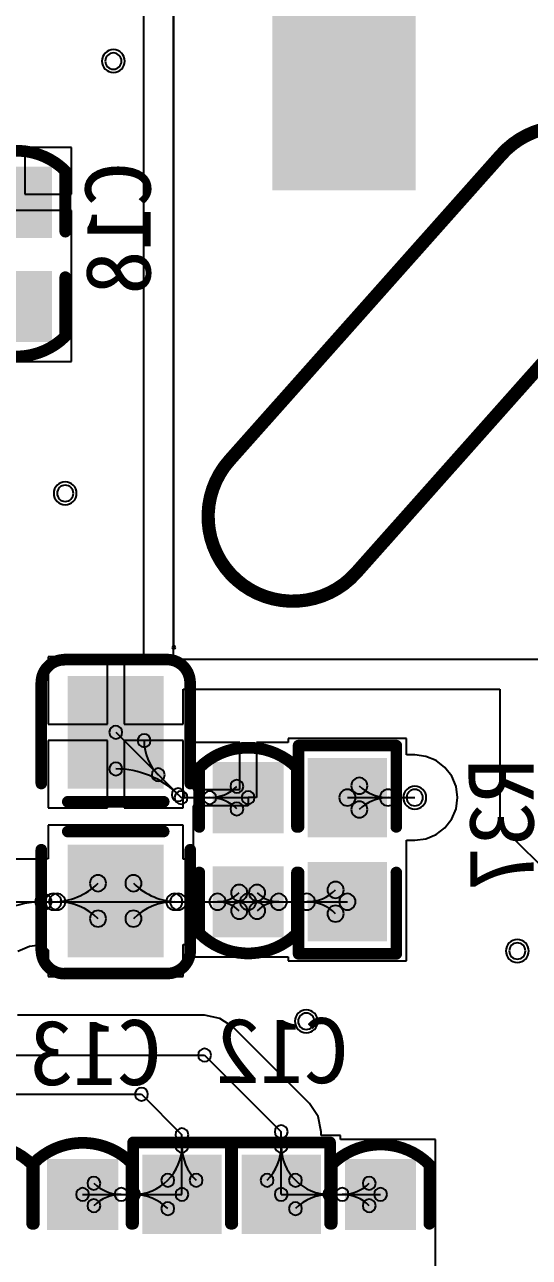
# Model space of a CAD drawing. Header units: inches. Extents: x 32166 to 66782, y 2386 to 7162.
# Drawn here: x 32722.9 to 32753.9, y 3262.8 to 3338.6 of the extents above; entities that cross this region are included whole.
import ezdxf

# ---------------------------------------------------------------- set-up
doc = ezdxf.new("R2010")
doc.units = ezdxf.units.IN
doc.header["$LTSCALE"] = 0.64311
doc.header["$MEASUREMENT"] = 0
for name, color, linetype in [('BOTTOMLAYER', 5, 'CONTINUOUS'), ('BOTTOMOVERLAY', 54, 'CONTINUOUS'), ('BOTTOMPASTE', 16, 'CONTINUOUS'), ('BOTTOMSOLDER', 6, 'CONTINUOUS'), ('KEEPOUTLAYER', 6, 'CONTINUOUS'), ('MULTILAYER', 9, 'CONTINUOUS')]:
    doc.layers.add(name, color=color, linetype=linetype)
doc.styles.get("Standard").update_dxf_attribs({"font": 'txt', "width": 0.8})

msp = doc.modelspace()

# ---------------------------------------------------------------- linework, layer by layer
at = {"layer": 'BOTTOMLAYER'}
for p, q in [((32730.217, 3344.054), (32730.217, 3299.739)), ((32725.793, 3331.032), (32722.923, 3331.032)), ((32722.923, 3331.032), (32722.923, 3328.162)), ((32725.793, 3328.162), (32725.793, 3331.032)), ((32722.923, 3328.162), (32725.793, 3328.162)), ((32725.793, 3327.146), (32719.037, 3327.146)), ((32725.793, 3324.276), (32725.793, 3327.146)), ((32725.793, 3317.876), (32725.793, 3324.276)), ((32719.037, 3317.876), (32725.793, 3317.876)), ((32728.003, 3299.739), (32724.371, 3299.739)), ((32724.371, 3299.739), (32724.371, 3295.599)), ((32728.003, 3295.599), (32728.003, 3299.739)), ((32730.217, 3299.739), (32729.019, 3299.739)), ((32729.019, 3299.739), (32729.019, 3295.599)), ((32732.651, 3295.599), (32732.651, 3297.748)), ((32732.651, 3297.748), (32752.087, 3297.748)), ((32752.087, 3297.748), (32752.087, 3289.414)), ((32724.371, 3295.599), (32728.003, 3295.599)), ((32729.019, 3295.599), (32732.651, 3295.599)), ((32728.511, 3295.091), (32732.525, 3291.078)), ((32728.003, 3294.583), (32724.371, 3294.583)), ((32724.371, 3294.583), (32724.371, 3290.443)), ((32728.003, 3290.443), (32728.003, 3294.583)), ((32732.651, 3294.583), (32729.019, 3294.583)), ((32729.019, 3294.583), (32729.019, 3290.443)), ((32732.651, 3290.443), (32732.651, 3294.583)), ((32736.131, 3294.456), (32733.261, 3294.456)), ((32733.261, 3294.456), (32733.261, 3291.586)), ((32736.131, 3291.586), (32736.131, 3294.456)), ((32739.103, 3294.456), (32737.147, 3294.456)), ((32737.147, 3294.456), (32737.147, 3291.077)), ((32746.367, 3294.71), (32739.103, 3294.71)), ((32739.103, 3294.71), (32739.103, 3294.456)), ((32746.367, 3293.7), (32746.367, 3294.71)), ((32746.871, 3293.7), (32746.367, 3293.7)), ((32747.55, 3293.611), (32746.871, 3293.7)), ((32748.182, 3293.349), (32747.55, 3293.611)), ((32748.725, 3292.932), (32748.182, 3293.349)), ((32749.142, 3292.389), (32748.725, 3292.932)), ((32749.404, 3291.756), (32749.142, 3292.389)), ((32732.525, 3291.078), (32736.639, 3291.078)), ((32733.261, 3291.586), (32736.131, 3291.586)), ((32737.147, 3291.077), (32736.64, 3291.077)), ((32736.64, 3291.077), (32736.64, 3290.57)), ((32742.735, 3291.078), (32746.871, 3291.078)), ((32749.493, 3291.078), (32749.404, 3291.756)), ((32749.404, 3290.399), (32749.493, 3291.078)), ((32724.371, 3290.443), (32728.003, 3290.443)), ((32729.019, 3290.443), (32732.651, 3290.443)), ((32736.64, 3290.57), (32733.261, 3290.57)), ((32733.261, 3290.57), (32733.261, 3287.7)), ((32749.142, 3289.766), (32749.404, 3290.399)), ((32748.725, 3289.223), (32749.142, 3289.766)), ((32732.651, 3289.376), (32724.371, 3289.376)), ((32724.371, 3289.376), (32724.371, 3287.319)), ((32732.651, 3287.3), (32732.651, 3289.376)), ((32747.55, 3288.545), (32748.182, 3288.807)), ((32748.182, 3288.807), (32748.725, 3289.223)), ((32752.087, 3289.414), (32768.647, 3272.854)), ((32746.367, 3287.446), (32746.367, 3288.455)), ((32746.367, 3288.455), (32746.871, 3288.455)), ((32746.871, 3288.455), (32747.55, 3288.545)), ((32723.875, 3287.3), (32720.023, 3287.3)), ((32724.066, 3287.319), (32723.875, 3287.3)), ((32724.371, 3287.319), (32724.066, 3287.319)), ((32724.066, 3287.319), (32724.066, 3287.319)), ((32733.261, 3287.3), (32732.651, 3287.3)), ((32733.261, 3287.7), (32733.261, 3287.3)), ((32746.367, 3281.046), (32746.367, 3287.446)), ((32720.023, 3284.678), (32736.639, 3284.678)), ((32736.639, 3284.678), (32742.735, 3284.678)), ((32723.211, 3281.942), (32723.989, 3282.045)), ((32723.989, 3282.045), (32724.371, 3281.71)), ((32732.651, 3280.08), (32732.651, 3282.055)), ((32732.651, 3282.055), (32733.261, 3282.055)), ((32733.261, 3282.055), (32733.261, 3281.3)), ((32722.497, 3281.647), (32723.211, 3281.942)), ((32724.371, 3281.71), (32724.371, 3280.08)), ((32733.261, 3281.3), (32739.103, 3281.3)), ((32739.103, 3281.3), (32739.103, 3281.046)), ((32739.103, 3281.046), (32746.367, 3281.046)), ((32724.371, 3280.08), (32732.651, 3280.08)), ((32733.967, 3277.701), (32722.475, 3277.701)), ((32734.903, 3277.514), (32733.967, 3277.701)), ((32735.697, 3276.984), (32734.903, 3277.514)), ((32740.401, 3272.28), (32735.697, 3276.984)), ((32716.247, 3275.254), (32733.967, 3275.254)), ((32733.967, 3275.254), (32738.671, 3270.55)), ((32714.035, 3272.854), (32730.087, 3272.854)), ((32730.087, 3272.854), (32732.575, 3270.366)), ((32740.932, 3271.486), (32740.401, 3272.28)), ((32741.118, 3270.55), (32740.932, 3271.486)), ((32732.575, 3266.694), (32732.575, 3270.366)), ((32738.671, 3266.694), (32738.671, 3270.55)), ((32741.118, 3270.326), (32741.118, 3270.55)), ((32742.303, 3270.326), (32741.118, 3270.326)), ((32742.303, 3270.072), (32742.303, 3270.326)), ((32748.145, 3270.072), (32742.303, 3270.072)), ((32748.145, 3263.316), (32748.145, 3270.072)), ((32726.479, 3266.694), (32732.575, 3266.694)), ((32738.671, 3266.694), (32744.767, 3266.694)), ((32748.145, 3260.802), (32748.145, 3263.316))]:
    msp.add_line(p, q, dxfattribs=at)
for centre, radius, start, end in [((32728.367, 3336.334), 0.5, 0, 180), ((32728.367, 3336.334), 0.5, 180, 0), ((32725.407, 3309.774), 0.5, 0, 180), ((32725.407, 3309.774), 0.5, 180, 0), ((32728.511, 3295.091), 0.4, 0, 180), ((32728.511, 3295.091), 0.4, 180, 0), ((32730.251, 3294.583), 0.4, 0, 180), ((32730.251, 3294.583), 0.4, 180, 0), ((32733.225, 3294.583), 2.974, 180.00003, 225.00003), ((32728.511, 3292.843), 0.4, 0, 180), ((32728.511, 3292.843), 0.4, 180, 0), ((32728.511, 3287.416), 5.427, 45.00009, 90.00009), ((32731.122, 3292.48), 0.4, 0, 180), ((32731.122, 3292.48), 0.4, 180, 0), ((32735.947, 3291.769), 0.4, 0, 180), ((32743.465, 3291.807), 0.5, 0, 180), ((32743.465, 3291.807), 0.5, 180, 0), ((32745.226, 3293.569), 2.491, 225.00018, 270.00018), ((32732.349, 3291.254), 0.4, 0, 180), ((32732.349, 3291.254), 0.4, 180, 0), ((32732.525, 3291.078), 0.4, 0, 180), ((32732.525, 3291.078), 0.4, 0, 180), ((32732.525, 3291.078), 0.4, 180, 0), ((32732.525, 3291.078), 0.4, 180, 0), ((32734.278, 3291.078), 0.4, 0, 180), ((32734.278, 3291.078), 0.4, 0, 180), ((32734.278, 3291.078), 0.4, 180, 0), ((32734.278, 3291.078), 0.4, 180, 0), ((32734.278, 3293.439), 2.361, 269.99998, 314.99998), ((32734.278, 3288.717), 2.361, 45.00002, 90.00002), ((32735.947, 3291.769), 0.4, 180, 0), ((32736.639, 3291.078), 0.4, 0, 180), ((32736.639, 3291.078), 0.4, 180, 0), ((32742.735, 3291.078), 0.5, 0, 180), ((32742.735, 3291.078), 0.5, 180, 0), ((32745.226, 3288.586), 2.491, 89.99982, 134.99982), ((32745.226, 3291.078), 0.5, 0, 180), ((32745.226, 3291.078), 0.5, 0, 180), ((32745.226, 3291.078), 0.5, 180, 0), ((32745.226, 3291.078), 0.5, 180, 0), ((32746.871, 3291.078), 0.5, 0, 180), ((32746.871, 3291.078), 0.5, 0, 180), ((32746.871, 3291.078), 0.5, 180, 0), ((32746.871, 3291.078), 0.5, 180, 0), ((32735.947, 3290.386), 0.4, 0, 180), ((32735.947, 3290.386), 0.4, 180, 0), ((32743.465, 3290.348), 0.5, 0, 180), ((32743.465, 3290.348), 0.5, 180, 0), ((32724.671, 3288.568), 3.89, 270.0001, 315.0001), ((32727.422, 3285.817), 0.5, 0, 180), ((32727.422, 3285.817), 0.5, 180, 0), ((32729.6, 3285.817), 0.5, 0, 180), ((32729.6, 3285.817), 0.5, 180, 0), ((32732.351, 3288.568), 3.89, 224.9999, 269.9999), ((32742.005, 3285.407), 0.5, 0, 180), ((32724.066, 3284.678), 0.5, 0, 180), ((32724.671, 3284.678), 0.5, 0, 180), ((32724.915, 3284.678), 0.5, 0, 180), ((32732.107, 3284.678), 0.5, 0, 180), ((32732.351, 3284.678), 0.5, 0, 180), ((32734.761, 3284.678), 0.5, 0, 180), ((32734.761, 3284.678), 0.5, 0, 180), ((32734.761, 3286.556), 1.878, 270.00022, 315.00022), ((32736.089, 3285.228), 0.5, 0, 180), ((32736.089, 3285.228), 0.5, 180, 0), ((32736.639, 3284.678), 0.5, 0, 180), ((32736.639, 3284.678), 0.5, 0, 180), ((32737.189, 3285.228), 0.5, 0, 180), ((32737.189, 3285.228), 0.5, 180, 0), ((32738.517, 3286.556), 1.878, 224.99978, 269.99978), ((32738.517, 3284.678), 0.5, 0, 180), ((32738.517, 3284.678), 0.5, 0, 180), ((32740.244, 3284.678), 0.5, 0, 180), ((32740.244, 3284.678), 0.5, 0, 180), ((32740.244, 3287.169), 2.491, 269.99982, 314.99982), ((32742.005, 3285.407), 0.5, 180, 0), ((32742.735, 3284.678), 0.5, 0, 180), ((32724.066, 3278.751), 5.927, 90, 135), ((32724.066, 3284.678), 0.5, 180, 0), ((32724.671, 3284.678), 0.5, 180, 0), ((32724.915, 3284.678), 0.5, 180, 0), ((32724.915, 3281.132), 3.546, 44.99996, 89.99996), ((32732.107, 3281.132), 3.546, 90.00004, 135.00004), ((32732.107, 3284.678), 0.5, 180, 0), ((32732.351, 3284.678), 0.5, 180, 0), ((32734.761, 3284.678), 0.5, 180, 0), ((32734.761, 3284.678), 0.5, 180, 0), ((32734.761, 3282.799), 1.878, 44.99978, 89.99978), ((32736.089, 3284.127), 0.5, 0, 180), ((32736.639, 3284.678), 0.5, 180, 0), ((32736.639, 3284.678), 0.5, 180, 0), ((32737.189, 3284.127), 0.5, 0, 180), ((32738.517, 3282.799), 1.878, 90.00022, 135.00022), ((32738.517, 3284.678), 0.5, 180, 0), ((32738.517, 3284.678), 0.5, 180, 0), ((32740.244, 3284.678), 0.5, 180, 0), ((32740.244, 3284.678), 0.5, 180, 0), ((32740.244, 3282.186), 2.491, 45.00018, 90.00018), ((32742.005, 3283.948), 0.5, 0, 180), ((32742.735, 3284.678), 0.5, 180, 0), ((32727.422, 3283.639), 0.5, 0, 180), ((32727.422, 3283.639), 0.5, 180, 0), ((32729.6, 3283.639), 0.5, 0, 180), ((32729.6, 3283.639), 0.5, 180, 0), ((32736.089, 3284.127), 0.5, 180, 0), ((32737.189, 3284.127), 0.5, 180, 0), ((32742.005, 3283.948), 0.5, 180, 0), ((32753.167, 3281.654), 0.5, 0, 180), ((32753.167, 3281.654), 0.5, 180, 0), ((32740.207, 3277.334), 0.5, 0, 180), ((32740.207, 3277.334), 0.5, 180, 0), ((32733.967, 3275.254), 0.4, 0, 180), ((32733.967, 3275.254), 0.4, 0, 180), ((32733.967, 3275.254), 0.4, 180, 0), ((32733.967, 3275.254), 0.4, 180, 0), ((32730.087, 3272.854), 0.4, 0, 180), ((32730.087, 3272.854), 0.4, 0, 180), ((32730.087, 3272.854), 0.4, 180, 0), ((32730.087, 3272.854), 0.4, 180, 0), ((32732.575, 3270.366), 0.4, 0, 180), ((32732.575, 3270.366), 0.4, 0, 180), ((32738.671, 3270.55), 0.4, 0, 180), ((32738.671, 3270.55), 0.4, 0, 180), ((32732.575, 3270.366), 0.4, 180, 0), ((32732.575, 3270.366), 0.4, 180, 0), ((32732.575, 3269.668), 0.4, 0, 180), ((32732.575, 3269.668), 0.4, 0, 180), ((32738.671, 3270.55), 0.4, 180, 0), ((32738.671, 3270.55), 0.4, 180, 0), ((32738.671, 3269.668), 0.4, 0, 180), ((32738.671, 3269.668), 0.4, 0, 180), ((32729.601, 3269.668), 2.974, 314.99997, 359.99997), ((32732.575, 3269.668), 0.4, 180, 0), ((32732.575, 3269.668), 0.4, 180, 0), ((32735.549, 3269.668), 2.974, 180.00003, 225.00003), ((32735.697, 3269.668), 2.974, 314.99997, 359.99997), ((32738.671, 3269.668), 0.4, 180, 0), ((32738.671, 3269.668), 0.4, 180, 0), ((32741.645, 3269.668), 2.974, 180.00003, 225.00003), ((32727.171, 3267.385), 0.4, 0, 180), ((32731.704, 3267.565), 0.4, 0, 180), ((32731.704, 3267.565), 0.4, 0, 180), ((32733.446, 3267.565), 0.4, 0, 180), ((32737.8, 3267.565), 0.4, 0, 180), ((32739.542, 3267.565), 0.4, 0, 180), ((32739.542, 3267.565), 0.4, 0, 180), ((32744.075, 3267.385), 0.4, 0, 180), ((32726.479, 3266.694), 0.4, 0, 180), ((32727.171, 3267.385), 0.4, 180, 0), ((32728.84, 3269.055), 2.361, 225.00002, 270.00002), ((32728.84, 3266.694), 0.4, 0, 180), ((32728.84, 3266.694), 0.4, 0, 180), ((32729.601, 3266.694), 0.4, 0, 180), ((32729.601, 3266.694), 0.4, 0, 180), ((32729.601, 3269.668), 2.974, 270.00003, 315.00003), ((32731.704, 3267.565), 0.4, 180, 0), ((32731.704, 3267.565), 0.4, 180, 0), ((32732.575, 3266.694), 0.4, 0, 180), ((32732.575, 3266.694), 0.4, 0, 180), ((32733.446, 3267.565), 0.4, 180, 0), ((32737.8, 3267.565), 0.4, 180, 0), ((32738.671, 3266.694), 0.4, 0, 180), ((32738.671, 3266.694), 0.4, 0, 180), ((32739.542, 3267.565), 0.4, 180, 0), ((32739.542, 3267.565), 0.4, 180, 0), ((32741.645, 3269.668), 2.974, 224.99997, 269.99997), ((32741.645, 3266.694), 0.4, 0, 180), ((32741.645, 3266.694), 0.4, 0, 180), ((32742.406, 3266.694), 0.4, 0, 180), ((32742.406, 3266.694), 0.4, 0, 180), ((32742.406, 3269.055), 2.361, 269.99998, 314.99998), ((32744.075, 3267.385), 0.4, 180, 0), ((32744.767, 3266.694), 0.4, 0, 180), ((32726.479, 3266.694), 0.4, 180, 0), ((32727.171, 3266.002), 0.4, 0, 180), ((32728.84, 3264.333), 2.361, 89.99998, 134.99998), ((32728.84, 3266.694), 0.4, 180, 0), ((32728.84, 3266.694), 0.4, 180, 0), ((32729.601, 3266.694), 0.4, 180, 0), ((32729.601, 3266.694), 0.4, 180, 0), ((32729.601, 3263.719), 2.974, 44.99997, 89.99997), ((32731.704, 3265.822), 0.4, 0, 180), ((32732.575, 3266.694), 0.4, 180, 0), ((32732.575, 3266.694), 0.4, 180, 0), ((32738.671, 3266.694), 0.4, 180, 0), ((32738.671, 3266.694), 0.4, 180, 0), ((32739.542, 3265.822), 0.4, 0, 180), ((32741.645, 3263.719), 2.974, 90.00003, 135.00003), ((32741.645, 3266.694), 0.4, 180, 0), ((32741.645, 3266.694), 0.4, 180, 0), ((32742.406, 3266.694), 0.4, 180, 0), ((32742.406, 3266.694), 0.4, 180, 0), ((32742.406, 3264.333), 2.361, 45.00002, 90.00002), ((32744.075, 3266.002), 0.4, 0, 180), ((32744.767, 3266.694), 0.4, 180, 0), ((32727.171, 3266.002), 0.4, 180, 0), ((32731.704, 3265.822), 0.4, 180, 0), ((32739.542, 3265.822), 0.4, 180, 0), ((32744.075, 3266.002), 0.4, 180, 0)]:
    msp.add_arc(centre, radius, start, end, dxfattribs=at)
for points in [[(32738.522, 3351.991), (32738.522, 3328.791), (32746.522, 3351.991), (32746.522, 3328.791)], [(32724.193, 3325.876), (32724.193, 3329.432), (32720.637, 3325.876), (32720.637, 3329.432)], [(32724.193, 3319.476), (32724.193, 3323.032), (32720.637, 3319.476), (32720.637, 3323.032)], [(32731.051, 3292.043), (32731.051, 3298.139), (32725.971, 3292.043), (32725.971, 3298.139)], [(32734.861, 3292.856), (32734.861, 3289.3), (32738.417, 3292.856), (32738.417, 3289.3)], [(32740.703, 3293.11), (32740.703, 3289.046), (32744.767, 3293.11), (32744.767, 3289.046)], [(32731.051, 3281.68), (32731.051, 3287.776), (32725.971, 3281.68), (32725.971, 3287.776)], [(32740.703, 3286.71), (32740.703, 3282.646), (32744.767, 3286.71), (32744.767, 3282.646)], [(32734.861, 3286.456), (32734.861, 3282.9), (32738.417, 3286.456), (32738.417, 3282.9)], [(32728.257, 3264.916), (32728.257, 3268.472), (32724.701, 3264.916), (32724.701, 3268.472)], [(32734.607, 3264.662), (32734.607, 3268.726), (32730.543, 3264.662), (32730.543, 3268.726)], [(32740.703, 3264.662), (32740.703, 3268.726), (32736.639, 3264.662), (32736.639, 3268.726)], [(32742.989, 3268.472), (32742.989, 3264.916), (32746.545, 3268.472), (32746.545, 3264.916)]]:
    msp.add_solid(points, dxfattribs=at)
at = {"layer": 'BOTTOMOVERLAY'}
for points, const_width in [([(32719.415, 3329.584, -0.414214), (32725.415, 3329.584)], 0.72), ([(32725.415, 3319.424, -0.414214), (32719.415, 3319.424)], 0.72), ([(32723.939, 3298.139, -0.414214), (32725.35, 3299.551)], 0.711), ([(32731.661, 3299.562, -0.414214), (32733.072, 3298.15)], 0.711), ([(32733.639, 3292.907, -0.414214), (32739.639, 3292.907)], 0.72), ([(32739.639, 3282.747, -0.414214), (32733.639, 3282.747)], 0.72), ([(32725.361, 3280.258, -0.414214), (32723.95, 3281.669)], 0.711), ([(32733.083, 3281.68, -0.414214), (32731.672, 3280.269)], 0.711), ([(32717.383, 3268.523, -0.414214), (32723.383, 3268.523)], 0.72), ([(32723.479, 3268.624, -0.414214), (32729.479, 3268.624)], 0.72), ([(32741.767, 3268.523, -0.414214), (32747.767, 3268.523)], 0.72)]:
    msp.add_lwpolyline(points, format="xyb", dxfattribs=dict(at, const_width=const_width))
for points, const_width in [([(32725.415, 3325.854), (32725.415, 3329.584)], 0.72), ([(32725.415, 3319.424), (32725.415, 3323.054)], 0.72), ([(32725.361, 3299.562), (32731.661, 3299.562)], 0.711), ([(32723.939, 3291.942), (32723.939, 3298.139)], 0.711), ([(32733.083, 3291.942), (32733.083, 3298.15)], 0.711), ([(32739.735, 3289.278), (32739.735, 3294.278)], 0.711), ([(32739.735, 3294.278), (32745.735, 3294.278)], 0.711), ([(32745.735, 3289.278), (32745.735, 3294.278)], 0.711), ([(32733.639, 3289.278), (32733.639, 3292.907)], 0.72), ([(32739.639, 3289.278), (32739.639, 3292.907)], 0.72), ([(32725.565, 3290.824), (32731.457, 3290.824)], 0.711), ([(32725.565, 3288.995), (32731.457, 3288.995)], 0.711), ([(32723.939, 3281.669), (32723.939, 3287.878)], 0.711), ([(32733.083, 3281.68), (32733.083, 3287.878)], 0.711), ([(32733.639, 3282.747), (32733.639, 3286.478)], 0.72), ([(32739.639, 3282.747), (32739.639, 3286.478)], 0.72), ([(32739.735, 3281.478), (32739.735, 3286.478)], 0.711), ([(32745.735, 3281.478), (32745.735, 3286.478)], 0.711), ([(32739.735, 3281.478), (32745.735, 3281.478)], 0.711), ([(32725.372, 3280.269), (32731.672, 3280.269)], 0.711), ([(32729.575, 3269.894), (32735.575, 3269.894)], 0.711), ([(32729.575, 3264.894), (32729.575, 3269.894)], 0.711), ([(32735.575, 3264.894), (32735.575, 3269.894)], 0.711), ([(32735.671, 3269.894), (32741.671, 3269.894)], 0.711), ([(32735.671, 3264.894), (32735.671, 3269.894)], 0.711), ([(32741.671, 3264.894), (32741.671, 3269.894)], 0.711), ([(32723.383, 3264.894), (32723.383, 3268.523)], 0.72), ([(32723.479, 3264.894), (32723.479, 3268.624)], 0.72), ([(32729.479, 3264.894), (32729.479, 3268.624)], 0.72), ([(32741.767, 3264.894), (32741.767, 3268.523)], 0.72), ([(32747.767, 3264.894), (32747.767, 3268.523)], 0.72)]:
    msp.add_lwpolyline(points, dxfattribs=dict(at, const_width=const_width))
for points, const_width in [([(32725.595, 3329.584, 1), (32725.235, 3329.584, 1)], 0.36), ([(32725.595, 3329.584, 1), (32725.235, 3329.584, 1)], 0.36), ([(32725.595, 3325.854, 1), (32725.235, 3325.854, 1)], 0.36), ([(32725.595, 3323.054, 1), (32725.235, 3323.054, 1)], 0.36), ([(32725.595, 3319.424, 1), (32725.235, 3319.424, 1)], 0.36), ([(32725.595, 3319.424, 1), (32725.235, 3319.424, 1)], 0.36), ([(32725.35, 3299.373, 1), (32725.35, 3299.728, 1)], 0.356), ([(32725.361, 3299.384, 1), (32725.361, 3299.739, 1)], 0.356), ([(32731.661, 3299.384, 1), (32731.661, 3299.739, 1)], 0.356), ([(32731.661, 3299.384, 1), (32731.661, 3299.739, 1)], 0.356), ([(32723.939, 3297.961, 1), (32723.939, 3298.317, 1)], 0.356), ([(32723.939, 3297.961, 1), (32723.939, 3298.317, 1)], 0.356), ([(32733.072, 3297.972, 1), (32733.072, 3298.328, 1)], 0.356), ([(32733.083, 3297.972, 1), (32733.083, 3298.328, 1)], 0.356), ([(32739.557, 3294.278, 1), (32739.913, 3294.278, 1)], 0.356), ([(32739.557, 3294.278, 1), (32739.913, 3294.278, 1)], 0.356), ([(32745.557, 3294.278, 1), (32745.913, 3294.278, 1)], 0.356), ([(32745.557, 3294.278, 1), (32745.913, 3294.278, 1)], 0.356), ([(32733.459, 3292.907, 1), (32733.819, 3292.907, 1)], 0.36), ([(32733.459, 3292.907, 1), (32733.819, 3292.907, 1)], 0.36), ([(32739.459, 3292.907, 1), (32739.819, 3292.907, 1)], 0.36), ([(32739.459, 3292.907, 1), (32739.819, 3292.907, 1)], 0.36), ([(32723.939, 3291.764, 1), (32723.939, 3292.119, 1)], 0.356), ([(32733.083, 3291.764, 1), (32733.083, 3292.119, 1)], 0.356), ([(32725.565, 3290.646, 1), (32725.565, 3291.002, 1)], 0.356), ([(32731.457, 3290.646, 1), (32731.457, 3291.002, 1)], 0.356), ([(32733.459, 3289.278, 1), (32733.819, 3289.278, 1)], 0.36), ([(32739.459, 3289.278, 1), (32739.819, 3289.278, 1)], 0.36), ([(32739.557, 3289.278, 1), (32739.913, 3289.278, 1)], 0.356), ([(32745.557, 3289.278, 1), (32745.913, 3289.278, 1)], 0.356), ([(32725.565, 3288.817, 1), (32725.565, 3289.173, 1)], 0.356), ([(32731.457, 3288.817, 1), (32731.457, 3289.173, 1)], 0.356), ([(32723.939, 3287.7, 1), (32723.939, 3288.055, 1)], 0.356), ([(32733.083, 3287.7, 1), (32733.083, 3288.055, 1)], 0.356), ([(32733.459, 3286.478, 1), (32733.819, 3286.478, 1)], 0.36), ([(32739.459, 3286.478, 1), (32739.819, 3286.478, 1)], 0.36), ([(32739.557, 3286.478, 1), (32739.913, 3286.478, 1)], 0.356), ([(32745.557, 3286.478, 1), (32745.913, 3286.478, 1)], 0.356), ([(32733.459, 3282.747, 1), (32733.819, 3282.747, 1)], 0.36), ([(32733.459, 3282.747, 1), (32733.819, 3282.747, 1)], 0.36), ([(32739.459, 3282.747, 1), (32739.819, 3282.747, 1)], 0.36), ([(32739.459, 3282.747, 1), (32739.819, 3282.747, 1)], 0.36), ([(32723.939, 3281.491, 1), (32723.939, 3281.847, 1)], 0.356), ([(32723.95, 3281.491, 1), (32723.95, 3281.847, 1)], 0.356), ([(32733.083, 3281.502, 1), (32733.083, 3281.858, 1)], 0.356), ([(32733.083, 3281.502, 1), (32733.083, 3281.858, 1)], 0.356), ([(32739.557, 3281.478, 1), (32739.913, 3281.478, 1)], 0.356), ([(32739.557, 3281.478, 1), (32739.913, 3281.478, 1)], 0.356), ([(32745.557, 3281.478, 1), (32745.913, 3281.478, 1)], 0.356), ([(32745.557, 3281.478, 1), (32745.913, 3281.478, 1)], 0.356), ([(32725.361, 3280.08, 1), (32725.361, 3280.435, 1)], 0.356), ([(32725.372, 3280.091, 1), (32725.372, 3280.446, 1)], 0.356), ([(32731.672, 3280.091, 1), (32731.672, 3280.446, 1)], 0.356), ([(32731.672, 3280.091, 1), (32731.672, 3280.446, 1)], 0.356), ([(32729.753, 3269.894, 1), (32729.397, 3269.894, 1)], 0.356), ([(32729.753, 3269.894, 1), (32729.397, 3269.894, 1)], 0.356), ([(32735.753, 3269.894, 1), (32735.397, 3269.894, 1)], 0.356), ([(32735.753, 3269.894, 1), (32735.397, 3269.894, 1)], 0.356), ([(32735.849, 3269.894, 1), (32735.493, 3269.894, 1)], 0.356), ([(32735.849, 3269.894, 1), (32735.493, 3269.894, 1)], 0.356), ([(32741.849, 3269.894, 1), (32741.493, 3269.894, 1)], 0.356), ([(32741.849, 3269.894, 1), (32741.493, 3269.894, 1)], 0.356), ([(32723.203, 3268.523, 1), (32723.563, 3268.523, 1)], 0.36), ([(32723.203, 3268.523, 1), (32723.563, 3268.523, 1)], 0.36), ([(32723.659, 3268.624, 1), (32723.299, 3268.624, 1)], 0.36), ([(32723.659, 3268.624, 1), (32723.299, 3268.624, 1)], 0.36), ([(32729.659, 3268.624, 1), (32729.299, 3268.624, 1)], 0.36), ([(32729.659, 3268.624, 1), (32729.299, 3268.624, 1)], 0.36), ([(32741.587, 3268.523, 1), (32741.947, 3268.523, 1)], 0.36), ([(32741.587, 3268.523, 1), (32741.947, 3268.523, 1)], 0.36), ([(32747.587, 3268.523, 1), (32747.947, 3268.523, 1)], 0.36), ([(32747.587, 3268.523, 1), (32747.947, 3268.523, 1)], 0.36), ([(32723.203, 3264.894, 1), (32723.563, 3264.894, 1)], 0.36), ([(32723.659, 3264.894, 1), (32723.299, 3264.894, 1)], 0.36), ([(32729.659, 3264.894, 1), (32729.299, 3264.894, 1)], 0.36), ([(32729.753, 3264.894, 1), (32729.397, 3264.894, 1)], 0.356), ([(32735.753, 3264.894, 1), (32735.397, 3264.894, 1)], 0.356), ([(32735.849, 3264.894, 1), (32735.493, 3264.894, 1)], 0.356), ([(32741.849, 3264.894, 1), (32741.493, 3264.894, 1)], 0.356), ([(32741.587, 3264.894, 1), (32741.947, 3264.894, 1)], 0.36), ([(32747.587, 3264.894, 1), (32747.947, 3264.894, 1)], 0.36)]:
    msp.add_lwpolyline(points, format="xyb", close=True, dxfattribs=dict(at, const_width=const_width))
at = {"layer": 'BOTTOMPASTE'}
for points in [[(32724.193, 3325.876), (32724.193, 3329.432), (32720.637, 3325.876), (32720.637, 3329.432)], [(32724.193, 3319.476), (32724.193, 3323.032), (32720.637, 3319.476), (32720.637, 3323.032)], [(32731.051, 3292.043), (32731.051, 3298.139), (32725.971, 3292.043), (32725.971, 3298.139)], [(32734.861, 3292.856), (32734.861, 3289.3), (32738.417, 3292.856), (32738.417, 3289.3)], [(32740.703, 3293.11), (32740.703, 3289.046), (32744.767, 3293.11), (32744.767, 3289.046)], [(32731.051, 3281.68), (32731.051, 3287.776), (32725.971, 3281.68), (32725.971, 3287.776)], [(32740.703, 3286.71), (32740.703, 3282.646), (32744.767, 3286.71), (32744.767, 3282.646)], [(32734.861, 3286.456), (32734.861, 3282.9), (32738.417, 3286.456), (32738.417, 3282.9)], [(32728.257, 3264.916), (32728.257, 3268.472), (32724.701, 3264.916), (32724.701, 3268.472)], [(32734.607, 3264.662), (32734.607, 3268.726), (32730.543, 3264.662), (32730.543, 3268.726)], [(32740.703, 3264.662), (32740.703, 3268.726), (32736.639, 3264.662), (32736.639, 3268.726)], [(32742.989, 3268.472), (32742.989, 3264.916), (32746.545, 3268.472), (32746.545, 3264.916)]]:
    msp.add_solid(points, dxfattribs=at)
at = {"layer": 'BOTTOMSOLDER'}
for centre, start, end in [((32728.367, 3336.334), 0, 180), ((32728.367, 3336.334), 180, 0), ((32725.407, 3309.774), 0, 180), ((32725.407, 3309.774), 180, 0), ((32746.871, 3291.078), 0, 180), ((32746.871, 3291.078), 180, 0), ((32753.167, 3281.654), 0, 180), ((32753.167, 3281.654), 180, 0), ((32740.207, 3277.334), 0, 180), ((32740.207, 3277.334), 180, 0)]:
    msp.add_arc(centre, 0.703, start, end, dxfattribs=at)
for points in [[(32738.115, 3352.398), (32738.115, 3328.385), (32746.928, 3352.398), (32746.928, 3328.385)], [(32724.599, 3325.469), (32724.599, 3329.838), (32720.231, 3325.469), (32720.231, 3329.838)], [(32724.599, 3319.069), (32724.599, 3323.438), (32720.231, 3319.069), (32720.231, 3323.438)], [(32731.457, 3291.637), (32731.457, 3298.546), (32725.565, 3291.637), (32725.565, 3298.546)], [(32740.297, 3293.516), (32740.297, 3288.639), (32745.173, 3293.516), (32745.173, 3288.639)], [(32734.455, 3293.262), (32734.455, 3288.893), (32738.823, 3293.262), (32738.823, 3288.893)], [(32731.457, 3281.274), (32731.457, 3288.182), (32725.565, 3281.274), (32725.565, 3288.182)], [(32734.455, 3286.862), (32734.455, 3282.493), (32738.823, 3286.862), (32738.823, 3282.493)], [(32740.297, 3287.116), (32740.297, 3282.239), (32745.173, 3287.116), (32745.173, 3282.239)], [(32735.013, 3264.255), (32735.013, 3269.132), (32730.137, 3264.255), (32730.137, 3269.132)], [(32741.109, 3264.255), (32741.109, 3269.132), (32736.233, 3264.255), (32736.233, 3269.132)], [(32728.663, 3264.509), (32728.663, 3268.878), (32724.295, 3264.509), (32724.295, 3268.878)], [(32742.583, 3268.878), (32742.583, 3264.509), (32746.951, 3268.878), (32746.951, 3264.509)]]:
    msp.add_solid(points, dxfattribs=at)
at = {"layer": 'KEEPOUTLAYER'}
for p, q in [((32732.052, 3299.583), (32732.052, 3367.105)), ((32732.076, 3300.31), (32732.076, 3367.105)), ((32732.052, 3299.583), (32764.452, 3299.583))]:
    msp.add_line(p, q, dxfattribs=at)
at = {"layer": 'KEEPOUTLAYER', "const_width": 0.813}
for points in [[(32752.175, 3330.573, -1), (32759.951, 3323.666)], [(32743.269, 3304.894, -1), (32735.493, 3311.8)]]:
    msp.add_lwpolyline(points, format="xyb", dxfattribs=at)
for points in [[(32735.493, 3311.8), (32752.175, 3330.573)], [(32743.269, 3304.894), (32759.951, 3323.666)]]:
    msp.add_lwpolyline(points, dxfattribs=at)
at = {"layer": 'KEEPOUTLAYER', "const_width": 0.406}
for points in [[(32752.175, 3330.776, 1), (32752.175, 3330.369, 1)], [(32752.175, 3330.776, 1), (32752.175, 3330.369, 1)], [(32735.493, 3312.003, 1), (32735.493, 3311.597, 1)], [(32735.493, 3312.003, 1), (32735.493, 3311.596, 1)], [(32743.269, 3305.097, 1), (32743.269, 3304.69, 1)], [(32743.269, 3305.097, 1), (32743.269, 3304.69, 1)]]:
    msp.add_lwpolyline(points, format="xyb", close=True, dxfattribs=at)
at = {"layer": 'KEEPOUTLAYER'}
for centre, start, end in [((32732.076, 3300.31), 0, 180), ((32732.076, 3300.31), 180, 0), ((32732.052, 3299.583), 0, 180), ((32732.052, 3299.583), 0, 180), ((32732.052, 3299.583), 180, 0), ((32732.052, 3299.583), 180, 0)]:
    msp.add_arc(centre, 0.1, start, end, dxfattribs=at)
at = {"layer": 'MULTILAYER'}
for centre, start, end in [((32728.367, 3336.334), 0, 180), ((32728.367, 3336.334), 180, 0), ((32725.407, 3309.774), 0, 180), ((32725.407, 3309.774), 180, 0), ((32746.871, 3291.078), 0, 180), ((32746.871, 3291.078), 180, 0), ((32753.167, 3281.654), 0, 180), ((32753.167, 3281.654), 180, 0), ((32740.207, 3277.334), 0, 180), ((32740.207, 3277.334), 180, 0)]:
    msp.add_arc(centre, 0.5, start, end, dxfattribs=at)
msp.add_solid([(32738.522, 3351.991), (32738.522, 3328.791), (32746.522, 3351.991), (32746.522, 3328.791)], dxfattribs=at)

# ---------------------------------------------------------------- texts
at = {"layer": 'BOTTOMOVERLAY', "text_generation_flag": 2}
for s, rotation, p in [('C18', 90, (32730.647, 3330.134)), ('R37', 90, (32754.167, 3293.494)), ('C13', 360, (32731.327, 3273.414)), ('C12', 360, (32742.807, 3273.534))]:
    msp.add_text(s, height=4, rotation=rotation, dxfattribs=at).set_placement(p)

doc.saveas('drawing.dxf')
